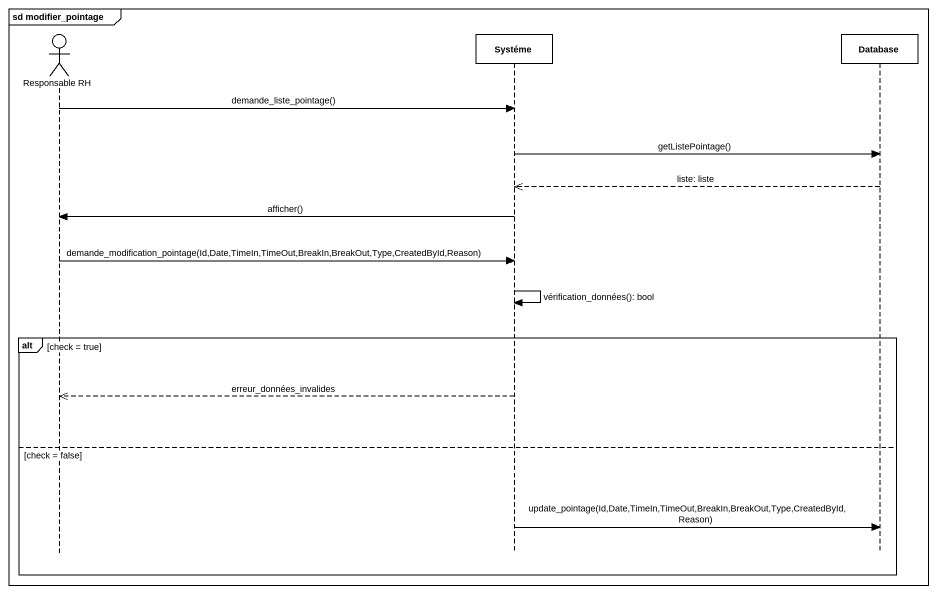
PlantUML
@startuml
mainframe sd modifier_pointage
hide footbox
actor "Responsable RH" as Responsable_RH
participant Systéme
participant "Database" as Database_

Responsable_RH -> Systéme : demande_liste_pointage()
Systéme -> Database_ : getListePointage()
Database_ -->> Systéme : liste: liste
Systéme -> Responsable_RH : afficher()
Responsable_RH -> Systéme : demande_modification_pointage(Id,Date,TimeIn,TimeOut,BreakIn,BreakOut,Type,CreatedById,Reason)
Systéme -> Systéme : vérification_données(): bool
alt check = true
  Systéme -->> Responsable_RH : erreur_données_invalides
else check = false
  Systéme -> Database_ : update_pointage(Id,Date,TimeIn,TimeOut,BreakIn,BreakOut,Type,CreatedById,Reason)
end
@enduml
